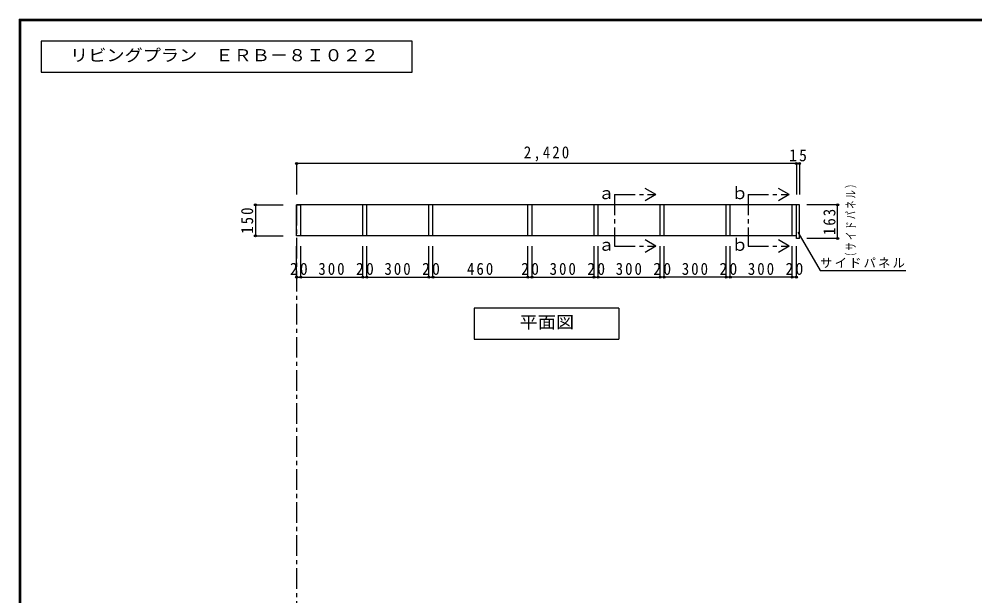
# Model space of a CAD drawing. Units: millimetres at full size, sheet at 1:20. Extents: x -3922 to 3878, y -2932 to 2722.
# Drawn here: x -3922 to 707, y -71 to 2722 of the extents above; entities that cross this region are included whole.
import ezdxf
from ezdxf.enums import TextEntityAlignment as Align

# ---------------------------------------------------------------- set-up
doc = ezdxf.new("R2010")
doc.units = ezdxf.units.MM
doc.header["$LTSCALE"] = 20
doc.header["$PDMODE"] = 32
doc.header["$PDSIZE"] = 10
doc.linetypes.add('CHAIN1', pattern=[8, 5, -1, 1, -1])
for name, color, linetype in [('0-2_本体', 2, 'Continuous'), ('0-3_固定棚', 3, 'Continuous'), ('0-4_可動棚', 3, 'Continuous'), ('0-5', 4, 'Continuous'), ('0-A_文字', 7, 'Continuous'), ('0-B_寸法', 7, 'Continuous'), ('F-1_枠', 6, 'Continuous')]:
    doc.layers.add(name, color=color, linetype=linetype)
doc.styles.add('ＭＳ ゴシック', font='')
doc.styles.get('ＭＳ ゴシック').set_extended_font_data('MS Gothic')

msp = doc.modelspace()

# ---------------------------------------------------------------- linework, layer by layer
at = {"layer": '0-2_本体'}
for p, q in [((-2557.87, 1822.73), (-2577.87, 1822.73)), ((-2577.87, 1672.73), (-2577.87, 1822.73)), ((-2557.87, 1672.73), (-2557.87, 1822.73)), ((-2237.87, 1822.73), (-2257.87, 1822.73)), ((-2257.87, 1672.73), (-2257.87, 1822.73)), ((-2237.87, 1672.73), (-2237.87, 1822.73)), ((-1917.87, 1822.73), (-1937.87, 1822.73)), ((-1937.87, 1672.73), (-1937.87, 1822.73)), ((-1917.87, 1672.73), (-1917.87, 1822.73)), ((-1437.87, 1822.73), (-1457.87, 1822.73)), ((-1457.87, 1672.73), (-1457.87, 1822.73)), ((-1437.87, 1672.73), (-1437.87, 1822.73)), ((-1117.87, 1822.73), (-1137.87, 1822.73)), ((-1137.87, 1672.73), (-1137.87, 1822.73)), ((-1117.87, 1672.73), (-1117.87, 1822.73)), ((-797.87, 1822.73), (-817.87, 1822.73)), ((-817.87, 1672.73), (-817.87, 1822.73)), ((-797.87, 1672.73), (-797.87, 1822.73)), ((-477.87, 1822.73), (-497.87, 1822.73)), ((-497.87, 1672.73), (-497.87, 1822.73)), ((-477.87, 1672.73), (-477.87, 1822.73)), ((-142.87, 1822.73), (-177.87, 1822.73)), ((-177.87, 1672.73), (-177.87, 1822.73)), ((-142.87, 1659.73), (-142.87, 1822.73)), ((-2557.87, 1672.73), (-2577.87, 1672.73)), ((-2237.87, 1672.73), (-2257.87, 1672.73)), ((-1917.87, 1672.73), (-1937.87, 1672.73)), ((-1437.87, 1672.73), (-1457.87, 1672.73)), ((-1117.87, 1672.73), (-1137.87, 1672.73)), ((-797.87, 1672.73), (-817.87, 1672.73)), ((-477.87, 1672.73), (-497.87, 1672.73)), ((-157.87, 1672.73), (-177.87, 1672.73))]:
    msp.add_line(p, q, dxfattribs=at)
at = {"layer": '0-2_本体', "color": 3}
msp.add_line((-157.87, 1672.73), (-2577.87, 1672.73), dxfattribs=at)
at = {"layer": '0-2_本体'}
msp.add_lwpolyline([(-142.87, 1659.73), (-157.87, 1659.73), (-157.87, 1822.73)], dxfattribs=at)
at = {"layer": '0-3_固定棚'}
for p, q in [((-2577.87, 1822.73), (-2557.87, 1822.73)), ((-177.87, 1822.73), (-477.87, 1822.73))]:
    msp.add_line(p, q, dxfattribs=at)
at = {"layer": '0-4_可動棚'}
msp.add_line((-497.87, 1822.73), (-2557.87, 1822.73), dxfattribs=at)
at = {"layer": '0-5'}
for p, q in [((-817.87, 1472.73), (-817.87, 1622.73)), ((-797.87, 1472.73), (-797.87, 1622.73)), ((-497.87, 1472.73), (-497.87, 1622.73)), ((-797.87, 1472.73), (-817.87, 1472.73)), ((-497.87, 1472.73), (-797.87, 1472.73))]:
    msp.add_line(p, q, dxfattribs=at)
at = {"layer": '0-5', "color": 7}
for p in [(-817.87, 1472.73), (-797.87, 1472.73), (-497.87, 1472.73)]:
    msp.add_point(p, dxfattribs=at)
at = {"layer": '0-A_文字'}
for p, q in [((-3815.36, 2615.63), (-3815.36, 2465.63)), ((-2018.65, 2615.63), (-3815.36, 2615.63)), ((-2018.65, 2465.63), (-2018.65, 2615.63)), ((-3815.36, 2465.63), (-2018.65, 2465.63)), ((-838.23, 1872.73), (-890.19, 1902.73)), ((-192.08, 1872.73), (-244.04, 1902.73)), ((-838.23, 1872.73), (-890.19, 1842.73)), ((-192.08, 1872.73), (-244.04, 1842.73)), ((-838.23, 1622.73), (-890.19, 1652.73)), ((-838.23, 1622.73), (-890.19, 1592.73)), ((-192.08, 1622.73), (-244.04, 1652.73)), ((-192.08, 1622.73), (-244.04, 1592.73)), ((-1017.27, 1322.73), (-1718.27, 1322.73)), ((-1017.27, 1322.73), (-1017.27, 1172.73))]:
    msp.add_line(p, q, dxfattribs=at)
at = {"layer": '0-A_文字', "linetype": 'CHAIN1'}
for p, q in [((-1038.23, 1872.73), (-838.23, 1872.73)), ((-392.08, 1872.73), (-192.08, 1872.73)), ((-2577.87, 1822.73), (-2577.87, -1661.27))]:
    msp.add_line(p, q, dxfattribs=at)
for points in [[(-1038.23, 1872.73), (-1038.23, 1622.73), (-838.23, 1622.73)], [(-392.08, 1872.73), (-392.08, 1622.73), (-192.08, 1622.73)]]:
    msp.add_lwpolyline(points, dxfattribs=at)
at = {"layer": '0-A_文字'}
for points in [[(-150.18, 1690.57), (-43.1, 1505.1), (372.04, 1505.1)], [(-1718.27, 1322.73), (-1718.27, 1172.73), (-1017.27, 1172.73)]]:
    msp.add_lwpolyline(points, dxfattribs=at)
at = {"layer": '0-B_寸法', "color": 4}
for p, q in [((-2577.87, 2022.73), (-2577.87, 1872.73)), ((-157.87, 2022.73), (-2577.87, 2022.73)), ((-157.87, 2022.73), (-157.87, 1872.73)), ((-157.87, 2022.73), (-142.87, 2022.73)), ((-157.87, 2022.73), (-157.87, 1872.73)), ((-142.87, 2022.73), (-142.87, 1872.73)), ((-2777.87, 1822.73), (-2777.87, 1672.73)), ((-2777.87, 1822.73), (-2642.87, 1822.73)), ((42.13, 1822.73), (-107.87, 1822.73)), ((42.13, 1659.73), (42.13, 1822.73)), ((-2777.87, 1672.73), (-2642.87, 1672.73)), ((-2577.87, 1472.73), (-2577.87, 1622.73)), ((-2557.87, 1472.73), (-2557.87, 1622.73)), ((-2257.87, 1472.73), (-2257.87, 1622.73)), ((-2237.87, 1472.73), (-2237.87, 1622.73)), ((-1937.87, 1472.73), (-1937.87, 1622.73)), ((-1917.87, 1472.73), (-1917.87, 1622.73)), ((-1457.87, 1472.73), (-1457.87, 1622.73)), ((-1437.87, 1472.73), (-1437.87, 1622.73)), ((-1137.87, 1472.73), (-1137.87, 1622.73)), ((-1117.87, 1472.73), (-1117.87, 1622.73)), ((-817.87, 1472.73), (-817.87, 1622.73)), ((-477.87, 1472.73), (-477.87, 1622.73)), ((-177.87, 1472.73), (-177.87, 1622.73)), ((-157.87, 1472.73), (-157.87, 1622.73)), ((42.13, 1659.73), (-107.87, 1659.73)), ((-2577.87, 1472.73), (-2557.87, 1472.73)), ((-2557.87, 1472.73), (-2257.87, 1472.73)), ((-2257.87, 1472.73), (-2237.87, 1472.73)), ((-2237.87, 1472.73), (-1937.87, 1472.73)), ((-1937.87, 1472.73), (-1917.87, 1472.73)), ((-1917.87, 1472.73), (-1457.87, 1472.73)), ((-1457.87, 1472.73), (-1437.87, 1472.73)), ((-1437.87, 1472.73), (-1137.87, 1472.73)), ((-1137.87, 1472.73), (-1117.87, 1472.73)), ((-1117.87, 1472.73), (-817.87, 1472.73)), ((-477.87, 1472.73), (-497.87, 1472.73)), ((-177.87, 1472.73), (-477.87, 1472.73)), ((-157.87, 1472.73), (-177.87, 1472.73))]:
    msp.add_line(p, q, dxfattribs=at)
at = {"layer": '0-B_寸法'}
for p in [(-2577.87, 2022.73), (-157.87, 2022.73), (-142.87, 2022.73), (-2777.87, 1822.73), (42.13, 1822.73), (-2777.87, 1672.73), (42.13, 1659.73), (-2577.87, 1472.73), (-2557.87, 1472.73), (-2257.87, 1472.73), (-2237.87, 1472.73), (-1937.87, 1472.73), (-1917.87, 1472.73), (-1457.87, 1472.73), (-1437.87, 1472.73), (-1137.87, 1472.73), (-1117.87, 1472.73), (-817.87, 1472.73), (-477.87, 1472.73), (-177.87, 1472.73), (-157.87, 1472.73)]:
    msp.add_point(p, dxfattribs=at)
at = {"layer": 'F-1_枠'}
for p, q in [((-3922.03, 2722.29), (-3922.03, -2864.37)), ((-3922.03, 2722.29), (3877.97, 2722.29)), ((-3922.03, 2718.96), (3877.97, 2718.96)), ((-3922.03, 2715.63), (3877.97, 2715.63)), ((-3918.7, 2722.29), (-3918.7, -2864.37)), ((-3915.36, 2722.29), (-3915.36, -2864.37))]:
    msp.add_line(p, q, dxfattribs=at)

# ---------------------------------------------------------------- texts
at = {"layer": '0-5', "color": 7, "char_height": 58.65, "attachment_point": 7, "style": 'ＭＳ ゴシック'}
for s, insert in [('\\T1.27;\\W0.95;20', (-850.37, 1482.73)), ('\\T1.27;\\W0.9;300', (-712.87, 1482.73))]:
    msp.add_mtext(s, dxfattribs=dict(at, insert=insert))
at = {"layer": '0-A_文字', "style": 'ＭＳ ゴシック', "width": 1.1}
for s, p in [('リビングプラン\u3000ＥＲＢ－８Ｉ０２２', (-3675.36, 2500.63)), ('平面図', (-1498.27, 1207.73))]:
    msp.add_text(s, height=58.65, dxfattribs=at).set_placement(p, align=Align.BOTTOM_LEFT)
at = {"layer": '0-A_文字', "style": 'ＭＳ ゴシック'}
for s, p in [('ｂ', (-472.08, 1832.73)), ('ａ', (-1118.23, 1832.73)), ('ａ', (-1118.23, 1582.73)), ('ｂ', (-472.08, 1582.73))]:
    msp.add_text(s, height=58.65, dxfattribs=at).set_placement(p, align=Align.BOTTOM_LEFT)
at = {"layer": '0-A_文字', "insert": (133.37, 1551.23), "char_height": 43.99, "attachment_point": 7, "rotation": 90, "style": 'ＭＳ ゴシック'}
msp.add_mtext('\\T1.26;\\W0.65;（サイドパネル）', dxfattribs=at)
at = {"layer": '0-A_文字', "insert": (-43.1, 1517.05), "char_height": 43.99, "attachment_point": 7, "style": 'ＭＳ ゴシック'}
msp.add_mtext('\\T1.17;サイドパネル', dxfattribs=at)
at = {"layer": '0-B_寸法', "char_height": 58.65, "attachment_point": 7, "style": 'ＭＳ ゴシック'}
for s, insert in [('\\T1.28;\\W0.9;2,420', (-1477.87, 2032.73)), ('\\T1.27;\\W0.95;15', (-192.87, 2032.73)), ('\\T1.27;\\W0.95;20', (-2610.37, 1482.73)), ('\\T1.27;\\W0.9;300', (-2472.87, 1482.73)), ('\\T1.27;\\W0.95;20', (-2290.37, 1482.73)), ('\\T1.27;\\W0.9;300', (-2152.87, 1482.73)), ('\\T1.27;\\W0.95;20', (-1970.37, 1482.73)), ('\\T1.27;\\W0.9;460', (-1752.87, 1482.73)), ('\\T1.27;\\W0.95;20', (-1490.37, 1482.73)), ('\\T1.27;\\W0.9;300', (-1352.87, 1482.73)), ('\\T1.27;\\W0.95;20', (-1170.37, 1482.73)), ('\\T1.27;\\W0.9;300', (-1032.87, 1482.73)), ('\\T1.27;\\W0.95;20', (-530.37, 1482.73)), ('\\T1.27;\\W0.9;300', (-392.87, 1482.73)), ('\\T1.27;\\W0.95;20', (-210.37, 1482.73))]:
    msp.add_mtext(s, dxfattribs=dict(at, insert=insert))
at = {"layer": '0-B_寸法', "char_height": 58.65, "attachment_point": 7, "rotation": 90, "style": 'ＭＳ ゴシック'}
for s, insert in [('\\T1.27;\\W0.9;150', (-2787.87, 1682.73)), ('\\T1.27;\\W0.9;163', (32.13, 1676.23))]:
    msp.add_mtext(s, dxfattribs=dict(at, insert=insert))

doc.saveas('drawing.dxf')
